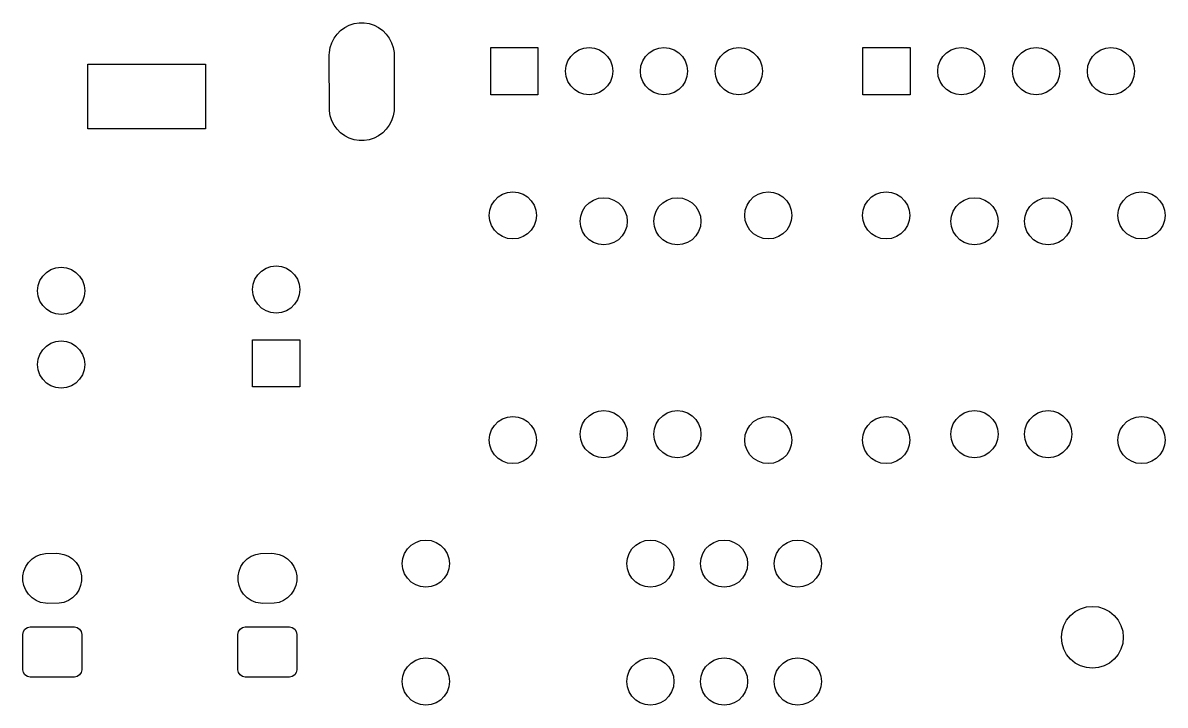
# Model space of a CAD drawing. Extents: x 3.83 to 7.06, y -5.14 to -3.05.
# Drawn here: x 3.866 to 5.393, y -5.091 to -4.18 of the extents above; entities that cross this region are included whole.
import ezdxf

# ---------------------------------------------------------------- set-up
doc = ezdxf.new("R2010")
doc.units = 0
doc.header["$MEASUREMENT"] = 0
doc.layers.add('BLACK', color=7, linetype='CONTINUOUS')

msp = doc.modelspace()

# ---------------------------------------------------------------- linework, layer by layer
at = {"layer": 'BLACK', "linetype": 'CONTINUOUS'}
for p, q in [((4.3023, -4.1827), (4.3088, -4.1806)), ((4.3088, -4.1806), (4.3155, -4.1796)), ((4.3155, -4.1796), (4.3223, -4.1796)), ((4.3223, -4.1796), (4.329, -4.1806)), ((4.329, -4.1806), (4.3355, -4.1827)), ((4.282, -4.2001), (4.286, -4.1946)), ((4.286, -4.1946), (4.2908, -4.1898)), ((4.2908, -4.1898), (4.2963, -4.1858)), ((4.2963, -4.1858), (4.3023, -4.1827)), ((4.3355, -4.1827), (4.3415, -4.1858)), ((4.3415, -4.1858), (4.347, -4.1898)), ((4.347, -4.1898), (4.3518, -4.1946)), ((4.3518, -4.1946), (4.3558, -4.2001)), ((4.2757, -4.2193), (4.2768, -4.2126)), ((4.2768, -4.2126), (4.2789, -4.2062)), ((4.2789, -4.2062), (4.282, -4.2001)), ((4.3558, -4.2001), (4.3589, -4.2062)), ((4.3589, -4.2062), (4.361, -4.2126)), ((4.361, -4.2126), (4.3621, -4.2193)), ((4.4913, -4.2756), (4.4913, -4.2126)), ((4.4913, -4.2126), (4.5543, -4.2126)), ((4.5543, -4.2126), (4.5543, -4.2756)), ((4.6158, -4.2134), (4.6228, -4.2126)), ((4.6228, -4.2126), (4.6298, -4.2134)), ((4.7158, -4.2134), (4.7228, -4.2126)), ((4.7228, -4.2126), (4.7298, -4.2134)), ((4.8158, -4.2134), (4.8228, -4.2126)), ((4.8228, -4.2126), (4.8298, -4.2134)), ((4.9886, -4.2756), (4.9886, -4.2126)), ((4.9886, -4.2126), (5.0516, -4.2126)), ((5.0516, -4.2126), (5.0516, -4.2756)), ((5.1131, -4.2134), (5.1201, -4.2126)), ((5.1201, -4.2126), (5.1271, -4.2134)), ((5.2131, -4.2134), (5.2201, -4.2126)), ((5.2201, -4.2126), (5.2271, -4.2134)), ((5.3131, -4.2134), (5.3201, -4.2126)), ((5.3201, -4.2126), (5.3271, -4.2134)), ((4.2756, -4.2227), (4.2757, -4.2193)), ((4.2757, -4.297), (4.2756, -4.2227)), ((4.3621, -4.2193), (4.3622, -4.2936)), ((4.5945, -4.2304), (4.5982, -4.2245)), ((4.5982, -4.2245), (4.6032, -4.2195)), ((4.6032, -4.2195), (4.6092, -4.2157)), ((4.6092, -4.2157), (4.6158, -4.2134)), ((4.6298, -4.2134), (4.6365, -4.2157)), ((4.6365, -4.2157), (4.6425, -4.2195)), ((4.6425, -4.2195), (4.6475, -4.2245)), ((4.6475, -4.2245), (4.6512, -4.2304)), ((4.6945, -4.2304), (4.6982, -4.2245)), ((4.6982, -4.2245), (4.7032, -4.2195)), ((4.7032, -4.2195), (4.7092, -4.2157)), ((4.7092, -4.2157), (4.7158, -4.2134)), ((4.7298, -4.2134), (4.7365, -4.2157)), ((4.7365, -4.2157), (4.7425, -4.2195)), ((4.7425, -4.2195), (4.7475, -4.2245)), ((4.7475, -4.2245), (4.7512, -4.2304)), ((4.7945, -4.2304), (4.7982, -4.2245)), ((4.7982, -4.2245), (4.8032, -4.2195)), ((4.8032, -4.2195), (4.8092, -4.2157)), ((4.8092, -4.2157), (4.8158, -4.2134)), ((4.8298, -4.2134), (4.8365, -4.2157)), ((4.8365, -4.2157), (4.8425, -4.2195)), ((4.8425, -4.2195), (4.8475, -4.2245)), ((4.8475, -4.2245), (4.8512, -4.2304)), ((5.0917, -4.2304), (5.0955, -4.2245)), ((5.0955, -4.2245), (5.1004, -4.2195)), ((5.1004, -4.2195), (5.1064, -4.2157)), ((5.1064, -4.2157), (5.1131, -4.2134)), ((5.1271, -4.2134), (5.1337, -4.2157)), ((5.1337, -4.2157), (5.1397, -4.2195)), ((5.1397, -4.2195), (5.1447, -4.2245)), ((5.1447, -4.2245), (5.1485, -4.2304)), ((5.1917, -4.2304), (5.1955, -4.2245)), ((5.1955, -4.2245), (5.2004, -4.2195)), ((5.2004, -4.2195), (5.2064, -4.2157)), ((5.2064, -4.2157), (5.2131, -4.2134)), ((5.2271, -4.2134), (5.2337, -4.2157)), ((5.2337, -4.2157), (5.2397, -4.2195)), ((5.2397, -4.2195), (5.2447, -4.2245)), ((5.2447, -4.2245), (5.2485, -4.2304)), ((5.2917, -4.2304), (5.2955, -4.2245)), ((5.2955, -4.2245), (5.3004, -4.2195)), ((5.3004, -4.2195), (5.3064, -4.2157)), ((5.3064, -4.2157), (5.3131, -4.2134)), ((5.3271, -4.2134), (5.3337, -4.2157)), ((5.3337, -4.2157), (5.3397, -4.2195)), ((5.3397, -4.2195), (5.3447, -4.2245)), ((5.3447, -4.2245), (5.3485, -4.2304)), ((3.9528, -4.3212), (3.9528, -4.2345)), ((3.9528, -4.2345), (4.1102, -4.2345)), ((4.1102, -4.2345), (4.1102, -4.3212)), ((4.5913, -4.2441), (4.5921, -4.2371)), ((4.5921, -4.2371), (4.5945, -4.2304)), ((4.6512, -4.2304), (4.6535, -4.2371)), ((4.6535, -4.2371), (4.6543, -4.2441)), ((4.6913, -4.2441), (4.6921, -4.2371)), ((4.6921, -4.2371), (4.6945, -4.2304)), ((4.7512, -4.2304), (4.7535, -4.2371)), ((4.7535, -4.2371), (4.7543, -4.2441)), ((4.7913, -4.2441), (4.7921, -4.2371)), ((4.7921, -4.2371), (4.7945, -4.2304)), ((4.8512, -4.2304), (4.8535, -4.2371)), ((4.8535, -4.2371), (4.8543, -4.2441)), ((5.0886, -4.2441), (5.0894, -4.2371)), ((5.0894, -4.2371), (5.0917, -4.2304)), ((5.1485, -4.2304), (5.1508, -4.2371)), ((5.1508, -4.2371), (5.1516, -4.2441)), ((5.1886, -4.2441), (5.1894, -4.2371)), ((5.1894, -4.2371), (5.1917, -4.2304)), ((5.2485, -4.2304), (5.2508, -4.2371)), ((5.2508, -4.2371), (5.2516, -4.2441)), ((5.2886, -4.2441), (5.2894, -4.2371)), ((5.2894, -4.2371), (5.2917, -4.2304)), ((5.3485, -4.2304), (5.3508, -4.2371)), ((5.3508, -4.2371), (5.3516, -4.2441)), ((4.5921, -4.2511), (4.5913, -4.2441)), ((4.5945, -4.2578), (4.5921, -4.2511)), ((4.5982, -4.2637), (4.5945, -4.2578)), ((4.6512, -4.2578), (4.6475, -4.2637)), ((4.6535, -4.2511), (4.6512, -4.2578)), ((4.6543, -4.2441), (4.6535, -4.2511)), ((4.6921, -4.2511), (4.6913, -4.2441)), ((4.6945, -4.2578), (4.6921, -4.2511)), ((4.6982, -4.2637), (4.6945, -4.2578)), ((4.7512, -4.2578), (4.7475, -4.2637)), ((4.7535, -4.2511), (4.7512, -4.2578)), ((4.7543, -4.2441), (4.7535, -4.2511)), ((4.7921, -4.2511), (4.7913, -4.2441)), ((4.7945, -4.2578), (4.7921, -4.2511)), ((4.7982, -4.2637), (4.7945, -4.2578)), ((4.8512, -4.2578), (4.8475, -4.2637)), ((4.8535, -4.2511), (4.8512, -4.2578)), ((4.8543, -4.2441), (4.8535, -4.2511)), ((5.0894, -4.2511), (5.0886, -4.2441)), ((5.0917, -4.2578), (5.0894, -4.2511)), ((5.0955, -4.2637), (5.0917, -4.2578)), ((5.1485, -4.2578), (5.1447, -4.2637)), ((5.1508, -4.2511), (5.1485, -4.2578)), ((5.1516, -4.2441), (5.1508, -4.2511)), ((5.1894, -4.2511), (5.1886, -4.2441)), ((5.1917, -4.2578), (5.1894, -4.2511)), ((5.1955, -4.2637), (5.1917, -4.2578)), ((5.2485, -4.2578), (5.2447, -4.2637)), ((5.2508, -4.2511), (5.2485, -4.2578)), ((5.2516, -4.2441), (5.2508, -4.2511)), ((5.2894, -4.2511), (5.2886, -4.2441)), ((5.2917, -4.2578), (5.2894, -4.2511)), ((5.2955, -4.2637), (5.2917, -4.2578)), ((5.3485, -4.2578), (5.3447, -4.2637)), ((5.3508, -4.2511), (5.3485, -4.2578)), ((5.3516, -4.2441), (5.3508, -4.2511)), ((4.6032, -4.2687), (4.5982, -4.2637)), ((4.6092, -4.2725), (4.6032, -4.2687)), ((4.6158, -4.2748), (4.6092, -4.2725)), ((4.6365, -4.2725), (4.6298, -4.2748)), ((4.6425, -4.2687), (4.6365, -4.2725)), ((4.6475, -4.2637), (4.6425, -4.2687)), ((4.7032, -4.2687), (4.6982, -4.2637)), ((4.7092, -4.2725), (4.7032, -4.2687)), ((4.7158, -4.2748), (4.7092, -4.2725)), ((4.7365, -4.2725), (4.7298, -4.2748)), ((4.7425, -4.2687), (4.7365, -4.2725)), ((4.7475, -4.2637), (4.7425, -4.2687)), ((4.8032, -4.2687), (4.7982, -4.2637)), ((4.8092, -4.2725), (4.8032, -4.2687)), ((4.8158, -4.2748), (4.8092, -4.2725)), ((4.8365, -4.2725), (4.8298, -4.2748)), ((4.8425, -4.2687), (4.8365, -4.2725)), ((4.8475, -4.2637), (4.8425, -4.2687)), ((5.1004, -4.2687), (5.0955, -4.2637)), ((5.1064, -4.2725), (5.1004, -4.2687)), ((5.1131, -4.2748), (5.1064, -4.2725)), ((5.1337, -4.2725), (5.1271, -4.2748)), ((5.1397, -4.2687), (5.1337, -4.2725)), ((5.1447, -4.2637), (5.1397, -4.2687)), ((5.2004, -4.2687), (5.1955, -4.2637)), ((5.2064, -4.2725), (5.2004, -4.2687)), ((5.2131, -4.2748), (5.2064, -4.2725)), ((5.2337, -4.2725), (5.2271, -4.2748)), ((5.2397, -4.2687), (5.2337, -4.2725)), ((5.2447, -4.2637), (5.2397, -4.2687)), ((5.3004, -4.2687), (5.2955, -4.2637)), ((5.3064, -4.2725), (5.3004, -4.2687)), ((5.3131, -4.2748), (5.3064, -4.2725)), ((5.3337, -4.2725), (5.3271, -4.2748)), ((5.3397, -4.2687), (5.3337, -4.2725)), ((5.3447, -4.2637), (5.3397, -4.2687)), ((4.5543, -4.2756), (4.4913, -4.2756)), ((4.6228, -4.2756), (4.6158, -4.2748)), ((4.6298, -4.2748), (4.6228, -4.2756)), ((4.7228, -4.2756), (4.7158, -4.2748)), ((4.7298, -4.2748), (4.7228, -4.2756)), ((4.8228, -4.2756), (4.8158, -4.2748)), ((4.8298, -4.2748), (4.8228, -4.2756)), ((5.0516, -4.2756), (4.9886, -4.2756)), ((5.1201, -4.2756), (5.1131, -4.2748)), ((5.1271, -4.2748), (5.1201, -4.2756)), ((5.2201, -4.2756), (5.2131, -4.2748)), ((5.2271, -4.2748), (5.2201, -4.2756)), ((5.3201, -4.2756), (5.3131, -4.2748)), ((5.3271, -4.2748), (5.3201, -4.2756)), ((4.2768, -4.3037), (4.2757, -4.297)), ((4.2789, -4.3102), (4.2768, -4.3037)), ((4.361, -4.3037), (4.3589, -4.3102)), ((4.3621, -4.297), (4.361, -4.3037)), ((4.3622, -4.2936), (4.3621, -4.297)), ((4.282, -4.3162), (4.2789, -4.3102)), ((4.286, -4.3217), (4.282, -4.3162)), ((4.3558, -4.3162), (4.3518, -4.3217)), ((4.3589, -4.3102), (4.3558, -4.3162)), ((4.1102, -4.3212), (3.9528, -4.3212)), ((4.2908, -4.3265), (4.286, -4.3217)), ((4.2963, -4.3305), (4.2908, -4.3265)), ((4.3023, -4.3336), (4.2963, -4.3305)), ((4.3088, -4.3357), (4.3023, -4.3336)), ((4.3355, -4.3336), (4.329, -4.3357)), ((4.3415, -4.3305), (4.3355, -4.3336)), ((4.347, -4.3265), (4.3415, -4.3305)), ((4.3518, -4.3217), (4.347, -4.3265)), ((4.3155, -4.3368), (4.3088, -4.3357)), ((4.3223, -4.3368), (4.3155, -4.3368)), ((4.329, -4.3357), (4.3223, -4.3368)), ((4.5012, -4.412), (4.5072, -4.4082)), ((4.5072, -4.4082), (4.5139, -4.4059)), ((4.5139, -4.4059), (4.5209, -4.4051)), ((4.5209, -4.4051), (4.5279, -4.4059)), ((4.5279, -4.4059), (4.5345, -4.4082)), ((4.5345, -4.4082), (4.5405, -4.412)), ((4.8426, -4.412), (4.8485, -4.4082)), ((4.8485, -4.4082), (4.8552, -4.4059)), ((4.8552, -4.4059), (4.8622, -4.4051)), ((4.8622, -4.4051), (4.8692, -4.4059)), ((4.8692, -4.4059), (4.8759, -4.4082)), ((4.8759, -4.4082), (4.8818, -4.412)), ((5, -4.412), (5.006, -4.4082)), ((5.006, -4.4082), (5.0127, -4.4059)), ((5.0127, -4.4059), (5.0197, -4.4051)), ((5.0197, -4.4051), (5.0267, -4.4059)), ((5.0267, -4.4059), (5.0334, -4.4082)), ((5.0334, -4.4082), (5.0393, -4.412)), ((5.3414, -4.412), (5.3474, -4.4082)), ((5.3474, -4.4082), (5.354, -4.4059)), ((5.354, -4.4059), (5.361, -4.4051)), ((5.361, -4.4051), (5.368, -4.4059)), ((5.368, -4.4059), (5.3747, -4.4082)), ((5.3747, -4.4082), (5.3807, -4.412)), ((4.4902, -4.4296), (4.4925, -4.4229)), ((4.4925, -4.4229), (4.4962, -4.417)), ((4.4962, -4.417), (4.5012, -4.412)), ((4.5405, -4.412), (4.5455, -4.417)), ((4.5455, -4.417), (4.5492, -4.4229)), ((4.5492, -4.4229), (4.5516, -4.4296)), ((4.6139, -4.4308), (4.6177, -4.4249)), ((4.6177, -4.4249), (4.6227, -4.4199)), ((4.6227, -4.4199), (4.6287, -4.4161)), ((4.6287, -4.4161), (4.6353, -4.4138)), ((4.6353, -4.4138), (4.6423, -4.413)), ((4.6423, -4.413), (4.6493, -4.4138)), ((4.6493, -4.4138), (4.656, -4.4161)), ((4.656, -4.4161), (4.662, -4.4199)), ((4.662, -4.4199), (4.6669, -4.4249)), ((4.6669, -4.4249), (4.6707, -4.4308)), ((4.7124, -4.4308), (4.7161, -4.4249)), ((4.7161, -4.4249), (4.7211, -4.4199)), ((4.7211, -4.4199), (4.7271, -4.4161)), ((4.7271, -4.4161), (4.7337, -4.4138)), ((4.7337, -4.4138), (4.7407, -4.413)), ((4.7407, -4.413), (4.7478, -4.4138)), ((4.7478, -4.4138), (4.7544, -4.4161)), ((4.7544, -4.4161), (4.7604, -4.4199)), ((4.7604, -4.4199), (4.7654, -4.4249)), ((4.7654, -4.4249), (4.7691, -4.4308)), ((4.8315, -4.4296), (4.8338, -4.4229)), ((4.8338, -4.4229), (4.8376, -4.417)), ((4.8376, -4.417), (4.8426, -4.412)), ((4.8818, -4.412), (4.8868, -4.417)), ((4.8868, -4.417), (4.8906, -4.4229)), ((4.8906, -4.4229), (4.8929, -4.4296)), ((4.989, -4.4296), (4.9913, -4.4229)), ((4.9913, -4.4229), (4.9951, -4.417)), ((4.9951, -4.417), (5, -4.412)), ((5.0393, -4.412), (5.0443, -4.417)), ((5.0443, -4.417), (5.0481, -4.4229)), ((5.0481, -4.4229), (5.0504, -4.4296)), ((5.1094, -4.4308), (5.1132, -4.4249)), ((5.1132, -4.4249), (5.1182, -4.4199)), ((5.1182, -4.4199), (5.1241, -4.4161)), ((5.1241, -4.4161), (5.1308, -4.4138)), ((5.1308, -4.4138), (5.1378, -4.413)), ((5.1378, -4.413), (5.1448, -4.4138)), ((5.1448, -4.4138), (5.1515, -4.4161)), ((5.1515, -4.4161), (5.1574, -4.4199)), ((5.1574, -4.4199), (5.1624, -4.4249)), ((5.1624, -4.4249), (5.1662, -4.4308)), ((5.2078, -4.4308), (5.2116, -4.4249)), ((5.2116, -4.4249), (5.2166, -4.4199)), ((5.2166, -4.4199), (5.2226, -4.4161)), ((5.2226, -4.4161), (5.2292, -4.4138)), ((5.2292, -4.4138), (5.2362, -4.413)), ((5.2362, -4.413), (5.2432, -4.4138)), ((5.2432, -4.4138), (5.2499, -4.4161)), ((5.2499, -4.4161), (5.2559, -4.4199)), ((5.2559, -4.4199), (5.2608, -4.4249)), ((5.2608, -4.4249), (5.2646, -4.4308)), ((5.3303, -4.4296), (5.3326, -4.4229)), ((5.3326, -4.4229), (5.3364, -4.417)), ((5.3364, -4.417), (5.3414, -4.412)), ((5.3807, -4.412), (5.3856, -4.417)), ((5.3856, -4.417), (5.3894, -4.4229)), ((5.3894, -4.4229), (5.3917, -4.4296)), ((4.4894, -4.4366), (4.4902, -4.4296)), ((4.4902, -4.4436), (4.4894, -4.4366)), ((4.5516, -4.4296), (4.5524, -4.4366)), ((4.5524, -4.4366), (4.5516, -4.4436)), ((4.6108, -4.4445), (4.6116, -4.4375)), ((4.6116, -4.4375), (4.6139, -4.4308)), ((4.6707, -4.4308), (4.673, -4.4375)), ((4.673, -4.4375), (4.6738, -4.4445)), ((4.7093, -4.4445), (4.71, -4.4375)), ((4.71, -4.4375), (4.7124, -4.4308)), ((4.7691, -4.4308), (4.7715, -4.4375)), ((4.7715, -4.4375), (4.7722, -4.4445)), ((4.8307, -4.4366), (4.8315, -4.4296)), ((4.8315, -4.4436), (4.8307, -4.4366)), ((4.8929, -4.4296), (4.8937, -4.4366)), ((4.8937, -4.4366), (4.8929, -4.4436)), ((4.9882, -4.4366), (4.989, -4.4296)), ((4.989, -4.4436), (4.9882, -4.4366)), ((5.0504, -4.4296), (5.0512, -4.4366)), ((5.0512, -4.4366), (5.0504, -4.4436)), ((5.1063, -4.4445), (5.1071, -4.4375)), ((5.1071, -4.4375), (5.1094, -4.4308)), ((5.1662, -4.4308), (5.1685, -4.4375)), ((5.1685, -4.4375), (5.1693, -4.4445)), ((5.2047, -4.4445), (5.2055, -4.4375)), ((5.2055, -4.4375), (5.2078, -4.4308)), ((5.2646, -4.4308), (5.2669, -4.4375)), ((5.2669, -4.4375), (5.2677, -4.4445)), ((5.3295, -4.4366), (5.3303, -4.4296)), ((5.3303, -4.4436), (5.3295, -4.4366)), ((5.3917, -4.4296), (5.3925, -4.4366)), ((5.3925, -4.4366), (5.3917, -4.4436)), ((4.4925, -4.4503), (4.4902, -4.4436)), ((4.4962, -4.4563), (4.4925, -4.4503)), ((4.5012, -4.4612), (4.4962, -4.4563)), ((4.5455, -4.4563), (4.5405, -4.4612)), ((4.5492, -4.4503), (4.5455, -4.4563)), ((4.5516, -4.4436), (4.5492, -4.4503)), ((4.6116, -4.4515), (4.6108, -4.4445)), ((4.6139, -4.4582), (4.6116, -4.4515)), ((4.673, -4.4515), (4.6707, -4.4582)), ((4.6738, -4.4445), (4.673, -4.4515)), ((4.71, -4.4515), (4.7093, -4.4445)), ((4.7124, -4.4582), (4.71, -4.4515)), ((4.7715, -4.4515), (4.7691, -4.4582)), ((4.7722, -4.4445), (4.7715, -4.4515)), ((4.8338, -4.4503), (4.8315, -4.4436)), ((4.8376, -4.4563), (4.8338, -4.4503)), ((4.8426, -4.4612), (4.8376, -4.4563)), ((4.8868, -4.4563), (4.8818, -4.4612)), ((4.8906, -4.4503), (4.8868, -4.4563)), ((4.8929, -4.4436), (4.8906, -4.4503)), ((4.9913, -4.4503), (4.989, -4.4436)), ((4.9951, -4.4563), (4.9913, -4.4503)), ((5, -4.4612), (4.9951, -4.4563)), ((5.0443, -4.4563), (5.0393, -4.4612)), ((5.0481, -4.4503), (5.0443, -4.4563)), ((5.0504, -4.4436), (5.0481, -4.4503)), ((5.1071, -4.4515), (5.1063, -4.4445)), ((5.1094, -4.4582), (5.1071, -4.4515)), ((5.1685, -4.4515), (5.1662, -4.4582)), ((5.1693, -4.4445), (5.1685, -4.4515)), ((5.2055, -4.4515), (5.2047, -4.4445)), ((5.2078, -4.4582), (5.2055, -4.4515)), ((5.2669, -4.4515), (5.2646, -4.4582)), ((5.2677, -4.4445), (5.2669, -4.4515)), ((5.3326, -4.4503), (5.3303, -4.4436)), ((5.3364, -4.4563), (5.3326, -4.4503)), ((5.3414, -4.4612), (5.3364, -4.4563)), ((5.3856, -4.4563), (5.3807, -4.4612)), ((5.3894, -4.4503), (5.3856, -4.4563)), ((5.3917, -4.4436), (5.3894, -4.4503)), ((4.5072, -4.465), (4.5012, -4.4612)), ((4.5139, -4.4673), (4.5072, -4.465)), ((4.5209, -4.4681), (4.5139, -4.4673)), ((4.5279, -4.4673), (4.5209, -4.4681)), ((4.5345, -4.465), (4.5279, -4.4673)), ((4.5405, -4.4612), (4.5345, -4.465)), ((4.6177, -4.4641), (4.6139, -4.4582)), ((4.6227, -4.4691), (4.6177, -4.4641)), ((4.6287, -4.4729), (4.6227, -4.4691)), ((4.662, -4.4691), (4.656, -4.4729)), ((4.6669, -4.4641), (4.662, -4.4691)), ((4.6707, -4.4582), (4.6669, -4.4641)), ((4.7161, -4.4641), (4.7124, -4.4582)), ((4.7211, -4.4691), (4.7161, -4.4641)), ((4.7271, -4.4729), (4.7211, -4.4691)), ((4.7604, -4.4691), (4.7544, -4.4729)), ((4.7654, -4.4641), (4.7604, -4.4691)), ((4.7691, -4.4582), (4.7654, -4.4641)), ((4.8485, -4.465), (4.8426, -4.4612)), ((4.8552, -4.4673), (4.8485, -4.465)), ((4.8622, -4.4681), (4.8552, -4.4673)), ((4.8692, -4.4673), (4.8622, -4.4681)), ((4.8759, -4.465), (4.8692, -4.4673)), ((4.8818, -4.4612), (4.8759, -4.465)), ((5.006, -4.465), (5, -4.4612)), ((5.0127, -4.4673), (5.006, -4.465)), ((5.0197, -4.4681), (5.0127, -4.4673)), ((5.0267, -4.4673), (5.0197, -4.4681)), ((5.0334, -4.465), (5.0267, -4.4673)), ((5.0393, -4.4612), (5.0334, -4.465)), ((5.1132, -4.4641), (5.1094, -4.4582)), ((5.1182, -4.4691), (5.1132, -4.4641)), ((5.1241, -4.4729), (5.1182, -4.4691)), ((5.1574, -4.4691), (5.1515, -4.4729)), ((5.1624, -4.4641), (5.1574, -4.4691)), ((5.1662, -4.4582), (5.1624, -4.4641)), ((5.2116, -4.4641), (5.2078, -4.4582)), ((5.2166, -4.4691), (5.2116, -4.4641)), ((5.2226, -4.4729), (5.2166, -4.4691)), ((5.2559, -4.4691), (5.2499, -4.4729)), ((5.2608, -4.4641), (5.2559, -4.4691)), ((5.2646, -4.4582), (5.2608, -4.4641)), ((5.3474, -4.465), (5.3414, -4.4612)), ((5.354, -4.4673), (5.3474, -4.465)), ((5.361, -4.4681), (5.354, -4.4673)), ((5.368, -4.4673), (5.361, -4.4681)), ((5.3747, -4.465), (5.368, -4.4673)), ((5.3807, -4.4612), (5.3747, -4.465)), ((4.6353, -4.4752), (4.6287, -4.4729)), ((4.6423, -4.476), (4.6353, -4.4752)), ((4.6493, -4.4752), (4.6423, -4.476)), ((4.656, -4.4729), (4.6493, -4.4752)), ((4.7337, -4.4752), (4.7271, -4.4729)), ((4.7407, -4.476), (4.7337, -4.4752)), ((4.7478, -4.4752), (4.7407, -4.476)), ((4.7544, -4.4729), (4.7478, -4.4752)), ((5.1308, -4.4752), (5.1241, -4.4729)), ((5.1378, -4.476), (5.1308, -4.4752)), ((5.1448, -4.4752), (5.1378, -4.476)), ((5.1515, -4.4729), (5.1448, -4.4752)), ((5.2292, -4.4752), (5.2226, -4.4729)), ((5.2362, -4.476), (5.2292, -4.4752)), ((5.2432, -4.4752), (5.2362, -4.476)), ((5.2499, -4.4729), (5.2432, -4.4752)), ((3.8889, -4.5237), (3.8927, -4.5178)), ((3.8927, -4.5178), (3.8977, -4.5128)), ((3.8977, -4.5128), (3.9037, -4.509)), ((3.9037, -4.509), (3.9103, -4.5067)), ((3.9103, -4.5067), (3.9173, -4.5059)), ((3.9173, -4.5059), (3.9243, -4.5067)), ((3.9243, -4.5067), (3.931, -4.509)), ((3.931, -4.509), (3.937, -4.5128)), ((3.937, -4.5128), (3.9419, -4.5178)), ((3.9419, -4.5178), (3.9457, -4.5237)), ((4.1763, -4.522), (4.1801, -4.516)), ((4.1801, -4.516), (4.1851, -4.511)), ((4.1851, -4.511), (4.1911, -4.5073)), ((4.1911, -4.5073), (4.1977, -4.5049)), ((4.1977, -4.5049), (4.2047, -4.5041)), ((4.2047, -4.5041), (4.2117, -4.5049)), ((4.2117, -4.5049), (4.2184, -4.5073)), ((4.2184, -4.5073), (4.2244, -4.511)), ((4.2244, -4.511), (4.2293, -4.516)), ((4.2293, -4.516), (4.2331, -4.522)), ((3.8858, -4.5374), (3.8866, -4.5304)), ((3.8866, -4.5304), (3.8889, -4.5237)), ((3.9457, -4.5237), (3.948, -4.5304)), ((3.948, -4.5304), (3.9488, -4.5374)), ((4.1732, -4.5356), (4.174, -4.5286)), ((4.174, -4.5286), (4.1763, -4.522)), ((4.2331, -4.522), (4.2354, -4.5286)), ((4.2354, -4.5286), (4.2362, -4.5356)), ((3.8866, -4.5444), (3.8858, -4.5374)), ((3.8889, -4.5511), (3.8866, -4.5444)), ((3.948, -4.5444), (3.9457, -4.5511)), ((3.9488, -4.5374), (3.948, -4.5444)), ((4.174, -4.5426), (4.1732, -4.5356)), ((4.1763, -4.5493), (4.174, -4.5426)), ((4.2354, -4.5426), (4.2331, -4.5493)), ((4.2362, -4.5356), (4.2354, -4.5426)), ((3.8927, -4.557), (3.8889, -4.5511)), ((3.8977, -4.562), (3.8927, -4.557)), ((3.9037, -4.5658), (3.8977, -4.562)), ((3.937, -4.562), (3.931, -4.5658)), ((3.9419, -4.557), (3.937, -4.562)), ((3.9457, -4.5511), (3.9419, -4.557)), ((4.1801, -4.5553), (4.1763, -4.5493)), ((4.1851, -4.5603), (4.1801, -4.5553)), ((4.1911, -4.564), (4.1851, -4.5603)), ((4.2244, -4.5603), (4.2184, -4.564)), ((4.2293, -4.5553), (4.2244, -4.5603)), ((4.2331, -4.5493), (4.2293, -4.5553)), ((3.9103, -4.5681), (3.9037, -4.5658)), ((3.9173, -4.5689), (3.9103, -4.5681)), ((3.9243, -4.5681), (3.9173, -4.5689)), ((3.931, -4.5658), (3.9243, -4.5681)), ((4.1977, -4.5663), (4.1911, -4.564)), ((4.2047, -4.5671), (4.1977, -4.5663)), ((4.2117, -4.5663), (4.2047, -4.5671)), ((4.2184, -4.564), (4.2117, -4.5663)), ((3.8977, -4.6112), (3.9037, -4.6074)), ((3.9037, -4.6074), (3.9103, -4.6051)), ((3.9103, -4.6051), (3.9173, -4.6043)), ((3.9173, -4.6043), (3.9243, -4.6051)), ((3.9243, -4.6051), (3.931, -4.6074)), ((3.931, -4.6074), (3.937, -4.6112)), ((4.1732, -4.6656), (4.1732, -4.6026)), ((4.1732, -4.6026), (4.2362, -4.6026)), ((4.2362, -4.6026), (4.2362, -4.6656)), ((3.8866, -4.6288), (3.8889, -4.6222)), ((3.8889, -4.6222), (3.8927, -4.6162)), ((3.8927, -4.6162), (3.8977, -4.6112)), ((3.937, -4.6112), (3.9419, -4.6162)), ((3.9419, -4.6162), (3.9457, -4.6222)), ((3.9457, -4.6222), (3.948, -4.6288)), ((3.8858, -4.6358), (3.8866, -4.6288)), ((3.8866, -4.6428), (3.8858, -4.6358)), ((3.948, -4.6288), (3.9488, -4.6358)), ((3.9488, -4.6358), (3.948, -4.6428)), ((3.8889, -4.6495), (3.8866, -4.6428)), ((3.8927, -4.6555), (3.8889, -4.6495)), ((3.9457, -4.6495), (3.9419, -4.6555)), ((3.948, -4.6428), (3.9457, -4.6495)), ((3.8977, -4.6605), (3.8927, -4.6555)), ((3.9037, -4.6642), (3.8977, -4.6605)), ((3.9103, -4.6665), (3.9037, -4.6642)), ((3.9173, -4.6673), (3.9103, -4.6665)), ((3.9243, -4.6665), (3.9173, -4.6673)), ((3.931, -4.6642), (3.9243, -4.6665)), ((3.937, -4.6605), (3.931, -4.6642)), ((3.9419, -4.6555), (3.937, -4.6605)), ((4.2362, -4.6656), (4.1732, -4.6656)), ((4.6227, -4.7041), (4.6287, -4.7004)), ((4.6287, -4.7004), (4.6353, -4.698)), ((4.6353, -4.698), (4.6423, -4.6972)), ((4.6423, -4.6972), (4.6493, -4.698)), ((4.6493, -4.698), (4.656, -4.7004)), ((4.656, -4.7004), (4.662, -4.7041)), ((4.7211, -4.7041), (4.7271, -4.7004)), ((4.7271, -4.7004), (4.7337, -4.698)), ((4.7337, -4.698), (4.7407, -4.6972)), ((4.7407, -4.6972), (4.7478, -4.698)), ((4.7478, -4.698), (4.7544, -4.7004)), ((4.7544, -4.7004), (4.7604, -4.7041)), ((5.1182, -4.7041), (5.1241, -4.7004)), ((5.1241, -4.7004), (5.1308, -4.698)), ((5.1308, -4.698), (5.1378, -4.6972)), ((5.1378, -4.6972), (5.1448, -4.698)), ((5.1448, -4.698), (5.1515, -4.7004)), ((5.1515, -4.7004), (5.1574, -4.7041)), ((5.2166, -4.7041), (5.2226, -4.7004)), ((5.2226, -4.7004), (5.2292, -4.698)), ((5.2292, -4.698), (5.2362, -4.6972)), ((5.2362, -4.6972), (5.2432, -4.698)), ((5.2432, -4.698), (5.2499, -4.7004)), ((5.2499, -4.7004), (5.2559, -4.7041)), ((4.4962, -4.717), (4.5012, -4.712)), ((4.5012, -4.712), (4.5072, -4.7082)), ((4.5072, -4.7082), (4.5139, -4.7059)), ((4.5139, -4.7059), (4.5209, -4.7051)), ((4.5209, -4.7051), (4.5279, -4.7059)), ((4.5279, -4.7059), (4.5345, -4.7082)), ((4.5345, -4.7082), (4.5405, -4.712)), ((4.5405, -4.712), (4.5455, -4.717)), ((4.6116, -4.7217), (4.6139, -4.7151)), ((4.6139, -4.7151), (4.6177, -4.7091)), ((4.6177, -4.7091), (4.6227, -4.7041)), ((4.662, -4.7041), (4.6669, -4.7091)), ((4.6669, -4.7091), (4.6707, -4.7151)), ((4.6707, -4.7151), (4.673, -4.7217)), ((4.71, -4.7217), (4.7124, -4.7151)), ((4.7124, -4.7151), (4.7161, -4.7091)), ((4.7161, -4.7091), (4.7211, -4.7041)), ((4.7604, -4.7041), (4.7654, -4.7091)), ((4.7654, -4.7091), (4.7691, -4.7151)), ((4.7691, -4.7151), (4.7715, -4.7217)), ((4.8376, -4.717), (4.8426, -4.712)), ((4.8426, -4.712), (4.8485, -4.7082)), ((4.8485, -4.7082), (4.8552, -4.7059)), ((4.8552, -4.7059), (4.8622, -4.7051)), ((4.8622, -4.7051), (4.8692, -4.7059)), ((4.8692, -4.7059), (4.8759, -4.7082)), ((4.8759, -4.7082), (4.8818, -4.712)), ((4.8818, -4.712), (4.8868, -4.717)), ((4.9951, -4.717), (5, -4.712)), ((5, -4.712), (5.006, -4.7082)), ((5.006, -4.7082), (5.0127, -4.7059)), ((5.0127, -4.7059), (5.0197, -4.7051)), ((5.0197, -4.7051), (5.0267, -4.7059)), ((5.0267, -4.7059), (5.0334, -4.7082)), ((5.0334, -4.7082), (5.0393, -4.712)), ((5.0393, -4.712), (5.0443, -4.717)), ((5.1071, -4.7217), (5.1094, -4.7151)), ((5.1094, -4.7151), (5.1132, -4.7091)), ((5.1132, -4.7091), (5.1182, -4.7041)), ((5.1574, -4.7041), (5.1624, -4.7091)), ((5.1624, -4.7091), (5.1662, -4.7151)), ((5.1662, -4.7151), (5.1685, -4.7217)), ((5.2055, -4.7217), (5.2078, -4.7151)), ((5.2078, -4.7151), (5.2116, -4.7091)), ((5.2116, -4.7091), (5.2166, -4.7041)), ((5.2559, -4.7041), (5.2608, -4.7091)), ((5.2608, -4.7091), (5.2646, -4.7151)), ((5.2646, -4.7151), (5.2669, -4.7217)), ((5.3364, -4.717), (5.3414, -4.712)), ((5.3414, -4.712), (5.3474, -4.7082)), ((5.3474, -4.7082), (5.354, -4.7059)), ((5.354, -4.7059), (5.361, -4.7051)), ((5.361, -4.7051), (5.368, -4.7059)), ((5.368, -4.7059), (5.3747, -4.7082)), ((5.3747, -4.7082), (5.3807, -4.712)), ((5.3807, -4.712), (5.3856, -4.717)), ((4.4894, -4.7366), (4.4902, -4.7296)), ((4.4902, -4.7296), (4.4925, -4.7229)), ((4.4925, -4.7229), (4.4962, -4.717)), ((4.5455, -4.717), (4.5492, -4.7229)), ((4.5492, -4.7229), (4.5516, -4.7296)), ((4.5516, -4.7296), (4.5524, -4.7366)), ((4.6108, -4.7287), (4.6116, -4.7217)), ((4.6116, -4.7357), (4.6108, -4.7287)), ((4.673, -4.7217), (4.6738, -4.7287)), ((4.6738, -4.7287), (4.673, -4.7357)), ((4.7093, -4.7287), (4.71, -4.7217)), ((4.71, -4.7357), (4.7093, -4.7287)), ((4.7715, -4.7217), (4.7722, -4.7287)), ((4.7722, -4.7287), (4.7715, -4.7357)), ((4.8307, -4.7366), (4.8315, -4.7296)), ((4.8315, -4.7296), (4.8338, -4.7229)), ((4.8338, -4.7229), (4.8376, -4.717)), ((4.8868, -4.717), (4.8906, -4.7229)), ((4.8906, -4.7229), (4.8929, -4.7296)), ((4.8929, -4.7296), (4.8937, -4.7366)), ((4.9882, -4.7366), (4.989, -4.7296)), ((4.989, -4.7296), (4.9913, -4.7229)), ((4.9913, -4.7229), (4.9951, -4.717)), ((5.0443, -4.717), (5.0481, -4.7229)), ((5.0481, -4.7229), (5.0504, -4.7296)), ((5.0504, -4.7296), (5.0512, -4.7366)), ((5.1063, -4.7287), (5.1071, -4.7217)), ((5.1071, -4.7357), (5.1063, -4.7287)), ((5.1685, -4.7217), (5.1693, -4.7287)), ((5.1693, -4.7287), (5.1685, -4.7357)), ((5.2047, -4.7287), (5.2055, -4.7217)), ((5.2055, -4.7357), (5.2047, -4.7287)), ((5.2669, -4.7217), (5.2677, -4.7287)), ((5.2677, -4.7287), (5.2669, -4.7357)), ((5.3295, -4.7366), (5.3303, -4.7296)), ((5.3303, -4.7296), (5.3326, -4.7229)), ((5.3326, -4.7229), (5.3364, -4.717)), ((5.3856, -4.717), (5.3894, -4.7229)), ((5.3894, -4.7229), (5.3917, -4.7296)), ((5.3917, -4.7296), (5.3925, -4.7366)), ((4.4902, -4.7436), (4.4894, -4.7366)), ((4.4925, -4.7503), (4.4902, -4.7436)), ((4.5516, -4.7436), (4.5492, -4.7503)), ((4.5524, -4.7366), (4.5516, -4.7436)), ((4.6139, -4.7424), (4.6116, -4.7357)), ((4.6177, -4.7484), (4.6139, -4.7424)), ((4.6707, -4.7424), (4.6669, -4.7484)), ((4.673, -4.7357), (4.6707, -4.7424)), ((4.7124, -4.7424), (4.71, -4.7357)), ((4.7161, -4.7484), (4.7124, -4.7424)), ((4.7691, -4.7424), (4.7654, -4.7484)), ((4.7715, -4.7357), (4.7691, -4.7424)), ((4.8315, -4.7436), (4.8307, -4.7366)), ((4.8338, -4.7503), (4.8315, -4.7436)), ((4.8929, -4.7436), (4.8906, -4.7503)), ((4.8937, -4.7366), (4.8929, -4.7436)), ((4.989, -4.7436), (4.9882, -4.7366)), ((4.9913, -4.7503), (4.989, -4.7436)), ((5.0504, -4.7436), (5.0481, -4.7503)), ((5.0512, -4.7366), (5.0504, -4.7436)), ((5.1094, -4.7424), (5.1071, -4.7357)), ((5.1132, -4.7484), (5.1094, -4.7424)), ((5.1662, -4.7424), (5.1624, -4.7484)), ((5.1685, -4.7357), (5.1662, -4.7424)), ((5.2078, -4.7424), (5.2055, -4.7357)), ((5.2116, -4.7484), (5.2078, -4.7424)), ((5.2646, -4.7424), (5.2608, -4.7484)), ((5.2669, -4.7357), (5.2646, -4.7424)), ((5.3303, -4.7436), (5.3295, -4.7366)), ((5.3326, -4.7503), (5.3303, -4.7436)), ((5.3917, -4.7436), (5.3894, -4.7503)), ((5.3925, -4.7366), (5.3917, -4.7436)), ((4.4962, -4.7563), (4.4925, -4.7503)), ((4.5012, -4.7612), (4.4962, -4.7563)), ((4.5072, -4.765), (4.5012, -4.7612)), ((4.5405, -4.7612), (4.5345, -4.765)), ((4.5455, -4.7563), (4.5405, -4.7612)), ((4.5492, -4.7503), (4.5455, -4.7563)), ((4.6227, -4.7534), (4.6177, -4.7484)), ((4.6287, -4.7571), (4.6227, -4.7534)), ((4.6353, -4.7594), (4.6287, -4.7571)), ((4.6423, -4.7602), (4.6353, -4.7594)), ((4.6493, -4.7594), (4.6423, -4.7602)), ((4.656, -4.7571), (4.6493, -4.7594)), ((4.662, -4.7534), (4.656, -4.7571)), ((4.6669, -4.7484), (4.662, -4.7534)), ((4.7211, -4.7534), (4.7161, -4.7484)), ((4.7271, -4.7571), (4.7211, -4.7534)), ((4.7337, -4.7594), (4.7271, -4.7571)), ((4.7407, -4.7602), (4.7337, -4.7594)), ((4.7478, -4.7594), (4.7407, -4.7602)), ((4.7544, -4.7571), (4.7478, -4.7594)), ((4.7604, -4.7534), (4.7544, -4.7571)), ((4.7654, -4.7484), (4.7604, -4.7534)), ((4.8376, -4.7563), (4.8338, -4.7503)), ((4.8426, -4.7612), (4.8376, -4.7563)), ((4.8485, -4.765), (4.8426, -4.7612)), ((4.8818, -4.7612), (4.8759, -4.765)), ((4.8868, -4.7563), (4.8818, -4.7612)), ((4.8906, -4.7503), (4.8868, -4.7563)), ((4.9951, -4.7563), (4.9913, -4.7503)), ((5, -4.7612), (4.9951, -4.7563)), ((5.006, -4.765), (5, -4.7612)), ((5.0393, -4.7612), (5.0334, -4.765)), ((5.0443, -4.7563), (5.0393, -4.7612)), ((5.0481, -4.7503), (5.0443, -4.7563)), ((5.1182, -4.7534), (5.1132, -4.7484)), ((5.1241, -4.7571), (5.1182, -4.7534)), ((5.1308, -4.7594), (5.1241, -4.7571)), ((5.1378, -4.7602), (5.1308, -4.7594)), ((5.1448, -4.7594), (5.1378, -4.7602)), ((5.1515, -4.7571), (5.1448, -4.7594)), ((5.1574, -4.7534), (5.1515, -4.7571)), ((5.1624, -4.7484), (5.1574, -4.7534)), ((5.2166, -4.7534), (5.2116, -4.7484)), ((5.2226, -4.7571), (5.2166, -4.7534)), ((5.2292, -4.7594), (5.2226, -4.7571)), ((5.2362, -4.7602), (5.2292, -4.7594)), ((5.2432, -4.7594), (5.2362, -4.7602)), ((5.2499, -4.7571), (5.2432, -4.7594)), ((5.2559, -4.7534), (5.2499, -4.7571)), ((5.2608, -4.7484), (5.2559, -4.7534)), ((5.3364, -4.7563), (5.3326, -4.7503)), ((5.3414, -4.7612), (5.3364, -4.7563)), ((5.3474, -4.765), (5.3414, -4.7612)), ((5.3807, -4.7612), (5.3747, -4.765)), ((5.3856, -4.7563), (5.3807, -4.7612)), ((5.3894, -4.7503), (5.3856, -4.7563)), ((4.5139, -4.7673), (4.5072, -4.765)), ((4.5209, -4.7681), (4.5139, -4.7673)), ((4.5279, -4.7673), (4.5209, -4.7681)), ((4.5345, -4.765), (4.5279, -4.7673)), ((4.8552, -4.7673), (4.8485, -4.765)), ((4.8622, -4.7681), (4.8552, -4.7673)), ((4.8692, -4.7673), (4.8622, -4.7681)), ((4.8759, -4.765), (4.8692, -4.7673)), ((5.0127, -4.7673), (5.006, -4.765)), ((5.0197, -4.7681), (5.0127, -4.7673)), ((5.0267, -4.7673), (5.0197, -4.7681)), ((5.0334, -4.765), (5.0267, -4.7673)), ((5.354, -4.7673), (5.3474, -4.765)), ((5.361, -4.7681), (5.354, -4.7673)), ((5.368, -4.7673), (5.361, -4.7681)), ((5.3747, -4.765), (5.368, -4.7673)), ((4.3763, -4.8879), (4.3801, -4.8819)), ((4.3801, -4.8819), (4.3851, -4.877)), ((4.3851, -4.877), (4.3911, -4.8732)), ((4.3911, -4.8732), (4.3977, -4.8709)), ((4.3977, -4.8709), (4.4047, -4.8701)), ((4.4047, -4.8701), (4.4117, -4.8709)), ((4.4117, -4.8709), (4.4184, -4.8732)), ((4.4184, -4.8732), (4.4244, -4.877)), ((4.4244, -4.877), (4.4293, -4.8819)), ((4.4293, -4.8819), (4.4331, -4.8879)), ((4.6763, -4.8879), (4.6801, -4.8819)), ((4.6801, -4.8819), (4.6851, -4.877)), ((4.6851, -4.877), (4.6911, -4.8732)), ((4.6911, -4.8732), (4.6977, -4.8709)), ((4.6977, -4.8709), (4.7047, -4.8701)), ((4.7047, -4.8701), (4.7117, -4.8709)), ((4.7117, -4.8709), (4.7184, -4.8732)), ((4.7184, -4.8732), (4.7244, -4.877)), ((4.7244, -4.877), (4.7293, -4.8819)), ((4.7293, -4.8819), (4.7331, -4.8879)), ((4.7748, -4.8879), (4.7785, -4.8819)), ((4.7785, -4.8819), (4.7835, -4.877)), ((4.7835, -4.877), (4.7895, -4.8732)), ((4.7895, -4.8732), (4.7961, -4.8709)), ((4.7961, -4.8709), (4.8031, -4.8701)), ((4.8031, -4.8701), (4.8102, -4.8709)), ((4.8102, -4.8709), (4.8168, -4.8732)), ((4.8168, -4.8732), (4.8228, -4.877)), ((4.8228, -4.877), (4.8278, -4.8819)), ((4.8278, -4.8819), (4.8315, -4.8879)), ((4.8732, -4.8879), (4.877, -4.8819)), ((4.877, -4.8819), (4.8819, -4.877)), ((4.8819, -4.877), (4.8879, -4.8732)), ((4.8879, -4.8732), (4.8946, -4.8709)), ((4.8946, -4.8709), (4.9016, -4.8701)), ((4.9016, -4.8701), (4.9086, -4.8709)), ((4.9086, -4.8709), (4.9152, -4.8732)), ((4.9152, -4.8732), (4.9212, -4.877)), ((4.9212, -4.877), (4.9262, -4.8819)), ((4.9262, -4.8819), (4.93, -4.8879)), ((3.8737, -4.9), (3.8784, -4.8954)), ((3.8784, -4.8954), (3.8838, -4.8917)), ((3.8838, -4.8917), (3.8899, -4.8892)), ((3.8899, -4.8892), (3.8963, -4.888)), ((3.8963, -4.888), (3.9114, -4.8878)), ((3.9114, -4.8878), (3.9147, -4.888)), ((3.9147, -4.888), (3.9211, -4.8892)), ((3.9211, -4.8892), (3.9272, -4.8917)), ((3.9272, -4.8917), (3.9326, -4.8954)), ((3.9326, -4.8954), (3.9373, -4.9)), ((4.1611, -4.9), (4.1658, -4.8954)), ((4.1658, -4.8954), (4.1712, -4.8917)), ((4.1712, -4.8917), (4.1773, -4.8892)), ((4.1773, -4.8892), (4.1837, -4.888)), ((4.1837, -4.888), (4.1988, -4.8878)), ((4.1988, -4.8878), (4.2021, -4.888)), ((4.2021, -4.888), (4.2085, -4.8892)), ((4.2085, -4.8892), (4.2146, -4.8917)), ((4.2146, -4.8917), (4.22, -4.8954)), ((4.22, -4.8954), (4.2247, -4.9)), ((4.3732, -4.9016), (4.374, -4.8946)), ((4.374, -4.8946), (4.3763, -4.8879)), ((4.4331, -4.8879), (4.4354, -4.8946)), ((4.4354, -4.8946), (4.4362, -4.9016)), ((4.6732, -4.9016), (4.674, -4.8946)), ((4.674, -4.8946), (4.6763, -4.8879)), ((4.7331, -4.8879), (4.7354, -4.8946)), ((4.7354, -4.8946), (4.7362, -4.9016)), ((4.7717, -4.9016), (4.7724, -4.8946)), ((4.7724, -4.8946), (4.7748, -4.8879)), ((4.8315, -4.8879), (4.8339, -4.8946)), ((4.8339, -4.8946), (4.8346, -4.9016)), ((4.8701, -4.9016), (4.8709, -4.8946)), ((4.8709, -4.8946), (4.8732, -4.8879)), ((4.93, -4.8879), (4.9323, -4.8946)), ((4.9323, -4.8946), (4.9331, -4.9016)), ((3.8663, -4.918), (3.8676, -4.9115)), ((3.8676, -4.9115), (3.8701, -4.9055)), ((3.8701, -4.9055), (3.8737, -4.9)), ((3.9373, -4.9), (3.9409, -4.9055)), ((3.9409, -4.9055), (3.9434, -4.9115)), ((3.9434, -4.9115), (3.9447, -4.918)), ((4.1537, -4.918), (4.155, -4.9115)), ((4.155, -4.9115), (4.1575, -4.9055)), ((4.1575, -4.9055), (4.1611, -4.9)), ((4.2247, -4.9), (4.2283, -4.9055)), ((4.2283, -4.9055), (4.2308, -4.9115)), ((4.2308, -4.9115), (4.2321, -4.918)), ((4.374, -4.9086), (4.3732, -4.9016)), ((4.3763, -4.9152), (4.374, -4.9086)), ((4.4354, -4.9086), (4.4331, -4.9152)), ((4.4362, -4.9016), (4.4354, -4.9086)), ((4.674, -4.9086), (4.6732, -4.9016)), ((4.6763, -4.9152), (4.674, -4.9086)), ((4.7354, -4.9086), (4.7331, -4.9152)), ((4.7362, -4.9016), (4.7354, -4.9086)), ((4.7724, -4.9086), (4.7717, -4.9016)), ((4.7748, -4.9152), (4.7724, -4.9086)), ((4.8339, -4.9086), (4.8315, -4.9152)), ((4.8346, -4.9016), (4.8339, -4.9086)), ((4.8709, -4.9086), (4.8701, -4.9016)), ((4.8732, -4.9152), (4.8709, -4.9086)), ((4.9323, -4.9086), (4.93, -4.9152)), ((4.9331, -4.9016), (4.9323, -4.9086)), ((3.8663, -4.9245), (3.8663, -4.918)), ((3.8676, -4.931), (3.8663, -4.9245)), ((3.9447, -4.9245), (3.9434, -4.931)), ((3.9447, -4.918), (3.9447, -4.9245)), ((4.1537, -4.9245), (4.1537, -4.918)), ((4.155, -4.931), (4.1537, -4.9245)), ((4.2321, -4.9245), (4.2308, -4.931)), ((4.2321, -4.918), (4.2321, -4.9245)), ((4.3801, -4.9212), (4.3763, -4.9152)), ((4.3851, -4.9262), (4.3801, -4.9212)), ((4.3911, -4.93), (4.3851, -4.9262)), ((4.3977, -4.9323), (4.3911, -4.93)), ((4.4184, -4.93), (4.4117, -4.9323)), ((4.4244, -4.9262), (4.4184, -4.93)), ((4.4293, -4.9212), (4.4244, -4.9262)), ((4.4331, -4.9152), (4.4293, -4.9212)), ((4.6801, -4.9212), (4.6763, -4.9152)), ((4.6851, -4.9262), (4.6801, -4.9212)), ((4.6911, -4.93), (4.6851, -4.9262)), ((4.6977, -4.9323), (4.6911, -4.93)), ((4.7184, -4.93), (4.7117, -4.9323)), ((4.7244, -4.9262), (4.7184, -4.93)), ((4.7293, -4.9212), (4.7244, -4.9262)), ((4.7331, -4.9152), (4.7293, -4.9212)), ((4.7785, -4.9212), (4.7748, -4.9152)), ((4.7835, -4.9262), (4.7785, -4.9212)), ((4.7895, -4.93), (4.7835, -4.9262)), ((4.7961, -4.9323), (4.7895, -4.93)), ((4.8168, -4.93), (4.8102, -4.9323)), ((4.8228, -4.9262), (4.8168, -4.93)), ((4.8278, -4.9212), (4.8228, -4.9262)), ((4.8315, -4.9152), (4.8278, -4.9212)), ((4.877, -4.9212), (4.8732, -4.9152)), ((4.8819, -4.9262), (4.877, -4.9212)), ((4.8879, -4.93), (4.8819, -4.9262)), ((4.8946, -4.9323), (4.8879, -4.93)), ((4.9152, -4.93), (4.9086, -4.9323)), ((4.9212, -4.9262), (4.9152, -4.93)), ((4.9262, -4.9212), (4.9212, -4.9262)), ((4.93, -4.9152), (4.9262, -4.9212)), ((3.8701, -4.937), (3.8676, -4.931)), ((3.8737, -4.9425), (3.8701, -4.937)), ((3.8784, -4.9471), (3.8737, -4.9425)), ((3.9373, -4.9425), (3.9326, -4.9471)), ((3.9409, -4.937), (3.9373, -4.9425)), ((3.9434, -4.931), (3.9409, -4.937)), ((4.1575, -4.937), (4.155, -4.931)), ((4.1611, -4.9425), (4.1575, -4.937)), ((4.1658, -4.9471), (4.1611, -4.9425)), ((4.2247, -4.9425), (4.22, -4.9471)), ((4.2283, -4.937), (4.2247, -4.9425)), ((4.2308, -4.931), (4.2283, -4.937)), ((4.4047, -4.9331), (4.3977, -4.9323)), ((4.4117, -4.9323), (4.4047, -4.9331)), ((4.7047, -4.9331), (4.6977, -4.9323)), ((4.7117, -4.9323), (4.7047, -4.9331)), ((4.8031, -4.9331), (4.7961, -4.9323)), ((4.8102, -4.9323), (4.8031, -4.9331)), ((4.9016, -4.9331), (4.8946, -4.9323)), ((4.9086, -4.9323), (4.9016, -4.9331)), ((3.8838, -4.9508), (3.8784, -4.9471)), ((3.8899, -4.9533), (3.8838, -4.9508)), ((3.8963, -4.9546), (3.8899, -4.9533)), ((3.8996, -4.9547), (3.8963, -4.9546)), ((3.9147, -4.9546), (3.8996, -4.9547)), ((3.9211, -4.9533), (3.9147, -4.9546)), ((3.9272, -4.9508), (3.9211, -4.9533)), ((3.9326, -4.9471), (3.9272, -4.9508)), ((4.1712, -4.9508), (4.1658, -4.9471)), ((4.1773, -4.9533), (4.1712, -4.9508)), ((4.1837, -4.9546), (4.1773, -4.9533)), ((4.187, -4.9547), (4.1837, -4.9546)), ((4.2021, -4.9546), (4.187, -4.9547)), ((4.2085, -4.9533), (4.2021, -4.9546)), ((4.2146, -4.9508), (4.2085, -4.9533)), ((4.22, -4.9471), (4.2146, -4.9508)), ((5.2795, -4.9618), (5.2872, -4.9595)), ((5.2872, -4.9595), (5.2953, -4.9587)), ((5.2953, -4.9587), (5.3033, -4.9595)), ((5.3033, -4.9595), (5.3111, -4.9618)), ((5.2609, -4.977), (5.266, -4.9708)), ((5.266, -4.9708), (5.2723, -4.9656)), ((5.2723, -4.9656), (5.2795, -4.9618)), ((5.3111, -4.9618), (5.3182, -4.9656)), ((5.3182, -4.9656), (5.3245, -4.9708)), ((5.3245, -4.9708), (5.3296, -4.977)), ((3.8669, -4.9923), (3.869, -4.9891)), ((3.869, -4.9891), (3.8722, -4.987)), ((3.8722, -4.987), (3.876, -4.9862)), ((3.876, -4.9862), (3.935, -4.9862)), ((3.935, -4.9862), (3.9388, -4.987)), ((3.9388, -4.987), (3.942, -4.9891)), ((3.942, -4.9891), (3.9441, -4.9923)), ((4.1543, -4.9923), (4.1564, -4.9891)), ((4.1564, -4.9891), (4.1596, -4.987)), ((4.1596, -4.987), (4.1634, -4.9862)), ((4.1634, -4.9862), (4.2224, -4.9862)), ((4.2224, -4.9862), (4.2262, -4.987)), ((4.2262, -4.987), (4.2294, -4.9891)), ((4.2294, -4.9891), (4.2315, -4.9923)), ((5.2547, -4.9919), (5.2571, -4.9842)), ((5.2571, -4.9842), (5.2609, -4.977)), ((5.3296, -4.977), (5.3335, -4.9842)), ((5.3335, -4.9842), (5.3358, -4.9919)), ((3.8661, -4.9961), (3.8669, -4.9923)), ((3.8661, -5.0433), (3.8661, -4.9961)), ((3.9441, -4.9923), (3.9449, -4.9961)), ((3.9449, -4.9961), (3.9449, -5.0433)), ((4.1535, -4.9961), (4.1543, -4.9923)), ((4.1535, -5.0433), (4.1535, -4.9961)), ((4.2315, -4.9923), (4.2323, -4.9961)), ((4.2323, -4.9961), (4.2323, -5.0433)), ((5.2539, -5), (5.2547, -4.9919)), ((5.2547, -5.0081), (5.2539, -5)), ((5.3358, -4.9919), (5.3366, -5)), ((5.3366, -5), (5.3358, -5.0081)), ((5.2571, -5.0158), (5.2547, -5.0081)), ((5.2609, -5.023), (5.2571, -5.0158)), ((5.3335, -5.0158), (5.3296, -5.023)), ((5.3358, -5.0081), (5.3335, -5.0158)), ((4.3801, -5.0394), (4.3851, -5.0344)), ((4.3851, -5.0344), (4.3911, -5.0307)), ((4.3911, -5.0307), (4.3977, -5.0283)), ((4.3977, -5.0283), (4.4047, -5.0276)), ((4.4047, -5.0276), (4.4117, -5.0283)), ((4.4117, -5.0283), (4.4184, -5.0307)), ((4.4184, -5.0307), (4.4244, -5.0344)), ((4.4244, -5.0344), (4.4293, -5.0394)), ((4.6801, -5.0394), (4.6851, -5.0344)), ((4.6851, -5.0344), (4.6911, -5.0307)), ((4.6911, -5.0307), (4.6977, -5.0283)), ((4.6977, -5.0283), (4.7047, -5.0276)), ((4.7047, -5.0276), (4.7117, -5.0283)), ((4.7117, -5.0283), (4.7184, -5.0307)), ((4.7184, -5.0307), (4.7244, -5.0344)), ((4.7244, -5.0344), (4.7293, -5.0394)), ((4.7785, -5.0394), (4.7835, -5.0344)), ((4.7835, -5.0344), (4.7895, -5.0307)), ((4.7895, -5.0307), (4.7961, -5.0283)), ((4.7961, -5.0283), (4.8031, -5.0276)), ((4.8031, -5.0276), (4.8102, -5.0283)), ((4.8102, -5.0283), (4.8168, -5.0307)), ((4.8168, -5.0307), (4.8228, -5.0344)), ((4.8228, -5.0344), (4.8278, -5.0394)), ((4.877, -5.0394), (4.8819, -5.0344)), ((4.8819, -5.0344), (4.8879, -5.0307)), ((4.8879, -5.0307), (4.8946, -5.0283)), ((4.8946, -5.0283), (4.9016, -5.0276)), ((4.9016, -5.0276), (4.9086, -5.0283)), ((4.9086, -5.0283), (4.9152, -5.0307)), ((4.9152, -5.0307), (4.9212, -5.0344)), ((4.9212, -5.0344), (4.9262, -5.0394)), ((5.266, -5.0292), (5.2609, -5.023)), ((5.2723, -5.0344), (5.266, -5.0292)), ((5.2795, -5.0382), (5.2723, -5.0344)), ((5.3182, -5.0344), (5.3111, -5.0382)), ((5.3245, -5.0292), (5.3182, -5.0344)), ((5.3296, -5.023), (5.3245, -5.0292)), ((3.8669, -5.0471), (3.8661, -5.0433)), ((3.869, -5.0503), (3.8669, -5.0471)), ((3.8722, -5.0524), (3.869, -5.0503)), ((3.942, -5.0503), (3.9388, -5.0524)), ((3.9441, -5.0471), (3.942, -5.0503)), ((3.9449, -5.0433), (3.9441, -5.0471)), ((4.1543, -5.0471), (4.1535, -5.0433)), ((4.1564, -5.0503), (4.1543, -5.0471)), ((4.1596, -5.0524), (4.1564, -5.0503)), ((4.2294, -5.0503), (4.2262, -5.0524)), ((4.2315, -5.0471), (4.2294, -5.0503)), ((4.2323, -5.0433), (4.2315, -5.0471)), ((4.3732, -5.0591), (4.374, -5.052)), ((4.374, -5.052), (4.3763, -5.0454)), ((4.3763, -5.0454), (4.3801, -5.0394)), ((4.4293, -5.0394), (4.4331, -5.0454)), ((4.4331, -5.0454), (4.4354, -5.052)), ((4.4354, -5.052), (4.4362, -5.0591)), ((4.6732, -5.0591), (4.674, -5.052)), ((4.674, -5.052), (4.6763, -5.0454)), ((4.6763, -5.0454), (4.6801, -5.0394)), ((4.7293, -5.0394), (4.7331, -5.0454)), ((4.7331, -5.0454), (4.7354, -5.052)), ((4.7354, -5.052), (4.7362, -5.0591)), ((4.7717, -5.0591), (4.7724, -5.052)), ((4.7724, -5.052), (4.7748, -5.0454)), ((4.7748, -5.0454), (4.7785, -5.0394)), ((4.8278, -5.0394), (4.8315, -5.0454)), ((4.8315, -5.0454), (4.8339, -5.052)), ((4.8339, -5.052), (4.8346, -5.0591)), ((4.8701, -5.0591), (4.8709, -5.052)), ((4.8709, -5.052), (4.8732, -5.0454)), ((4.8732, -5.0454), (4.877, -5.0394)), ((4.9262, -5.0394), (4.93, -5.0454)), ((4.93, -5.0454), (4.9323, -5.052)), ((4.9323, -5.052), (4.9331, -5.0591)), ((5.2872, -5.0405), (5.2795, -5.0382)), ((5.2953, -5.0413), (5.2872, -5.0405)), ((5.3033, -5.0405), (5.2953, -5.0413)), ((5.3111, -5.0382), (5.3033, -5.0405)), ((3.876, -5.0531), (3.8722, -5.0524)), ((3.935, -5.0531), (3.876, -5.0531)), ((3.9388, -5.0524), (3.935, -5.0531)), ((4.1634, -5.0531), (4.1596, -5.0524)), ((4.2224, -5.0531), (4.1634, -5.0531)), ((4.2262, -5.0524), (4.2224, -5.0531)), ((4.374, -5.0661), (4.3732, -5.0591)), ((4.3763, -5.0727), (4.374, -5.0661)), ((4.4354, -5.0661), (4.4331, -5.0727)), ((4.4362, -5.0591), (4.4354, -5.0661)), ((4.674, -5.0661), (4.6732, -5.0591)), ((4.6763, -5.0727), (4.674, -5.0661)), ((4.7354, -5.0661), (4.7331, -5.0727)), ((4.7362, -5.0591), (4.7354, -5.0661)), ((4.7724, -5.0661), (4.7717, -5.0591)), ((4.7748, -5.0727), (4.7724, -5.0661)), ((4.8339, -5.0661), (4.8315, -5.0727)), ((4.8346, -5.0591), (4.8339, -5.0661)), ((4.8709, -5.0661), (4.8701, -5.0591)), ((4.8732, -5.0727), (4.8709, -5.0661)), ((4.9323, -5.0661), (4.93, -5.0727)), ((4.9331, -5.0591), (4.9323, -5.0661)), ((4.3801, -5.0787), (4.3763, -5.0727)), ((4.3851, -5.0837), (4.3801, -5.0787)), ((4.4293, -5.0787), (4.4244, -5.0837)), ((4.4331, -5.0727), (4.4293, -5.0787)), ((4.6801, -5.0787), (4.6763, -5.0727)), ((4.6851, -5.0837), (4.6801, -5.0787)), ((4.7293, -5.0787), (4.7244, -5.0837)), ((4.7331, -5.0727), (4.7293, -5.0787)), ((4.7785, -5.0787), (4.7748, -5.0727)), ((4.7835, -5.0837), (4.7785, -5.0787)), ((4.8278, -5.0787), (4.8228, -5.0837)), ((4.8315, -5.0727), (4.8278, -5.0787)), ((4.877, -5.0787), (4.8732, -5.0727)), ((4.8819, -5.0837), (4.877, -5.0787)), ((4.9262, -5.0787), (4.9212, -5.0837)), ((4.93, -5.0727), (4.9262, -5.0787)), ((4.3911, -5.0874), (4.3851, -5.0837)), ((4.3977, -5.0898), (4.3911, -5.0874)), ((4.4047, -5.0906), (4.3977, -5.0898)), ((4.4117, -5.0898), (4.4047, -5.0906)), ((4.4184, -5.0874), (4.4117, -5.0898)), ((4.4244, -5.0837), (4.4184, -5.0874)), ((4.6911, -5.0874), (4.6851, -5.0837)), ((4.6977, -5.0898), (4.6911, -5.0874)), ((4.7047, -5.0906), (4.6977, -5.0898)), ((4.7117, -5.0898), (4.7047, -5.0906)), ((4.7184, -5.0874), (4.7117, -5.0898)), ((4.7244, -5.0837), (4.7184, -5.0874)), ((4.7895, -5.0874), (4.7835, -5.0837)), ((4.7961, -5.0898), (4.7895, -5.0874)), ((4.8031, -5.0906), (4.7961, -5.0898)), ((4.8102, -5.0898), (4.8031, -5.0906)), ((4.8168, -5.0874), (4.8102, -5.0898)), ((4.8228, -5.0837), (4.8168, -5.0874)), ((4.8879, -5.0874), (4.8819, -5.0837)), ((4.8946, -5.0898), (4.8879, -5.0874)), ((4.9016, -5.0906), (4.8946, -5.0898)), ((4.9086, -5.0898), (4.9016, -5.0906)), ((4.9152, -5.0874), (4.9086, -5.0898)), ((4.9212, -5.0837), (4.9152, -5.0874))]:
    msp.add_line(p, q, dxfattribs=at)

doc.saveas('drawing.dxf')
